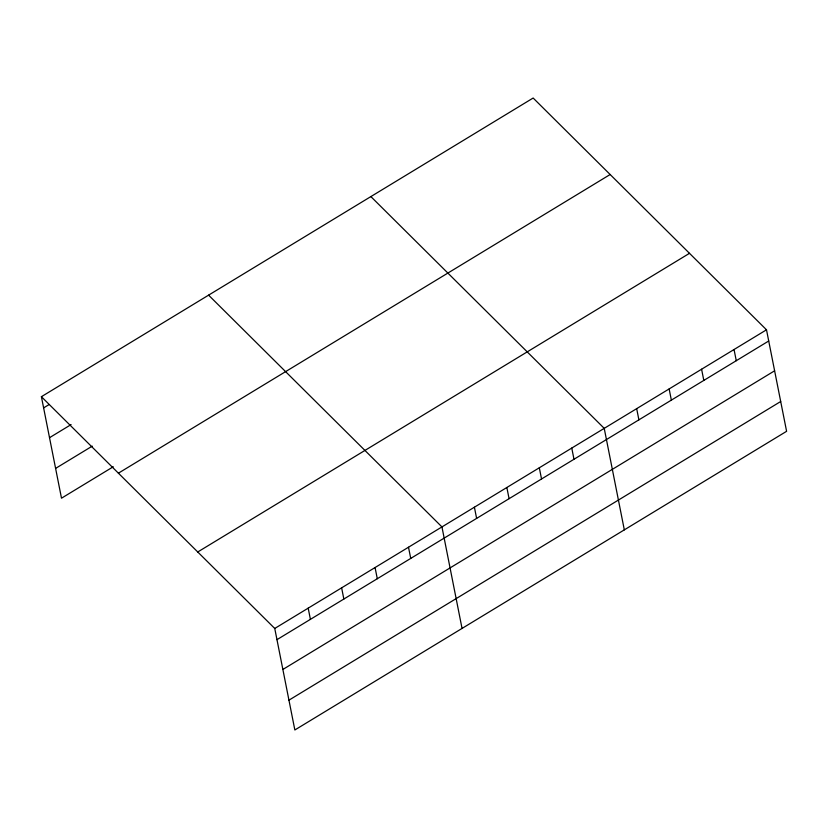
<?xml version="1.0" encoding="UTF-8"?>
<svg xmlns="http://www.w3.org/2000/svg" width="828" height="828" viewBox="0 0 828 828"><rect width="100%" height="100%" fill="white"/><g stroke="black" fill="none" stroke-linecap="round" stroke-linejoin="round"><path stroke-width="1.24" d="M41.4 396.695L533.149 98.025L766.5 329.803L786.6 431.305L294.851 729.975L274.751 628.462L41.4 396.695L61.5 498.197L113.27 466.754M43.615 407.883L49.007 404.613M49.514 437.691L71.094 424.588M55.6 468.4L92.27 446.126M118.404 473.181L610.153 174.511M197.747 551.976L689.496 253.316M274.751 628.462L766.5 329.803M276.966 639.661L768.715 341.001M282.876 669.459L774.615 370.799M288.951 700.167L780.7 401.508M370.872 196.588L604.223 428.355L624.322 529.868M208.594 295.151L441.945 526.918L462.045 628.421M734.043 349.509L736.268 360.708M701.595 369.226L703.81 380.425M669.138 388.932L671.353 400.131M636.68 408.649L638.895 419.848M571.765 448.072L573.99 459.271M539.318 467.789L541.533 478.977M506.86 487.495L509.075 498.694M474.403 507.212L476.617 518.4M408.504 547.225L410.729 558.424M375.074 567.542L377.289 578.731M341.633 587.849L343.848 599.048M308.192 608.156L310.407 619.354"/></g></svg>
